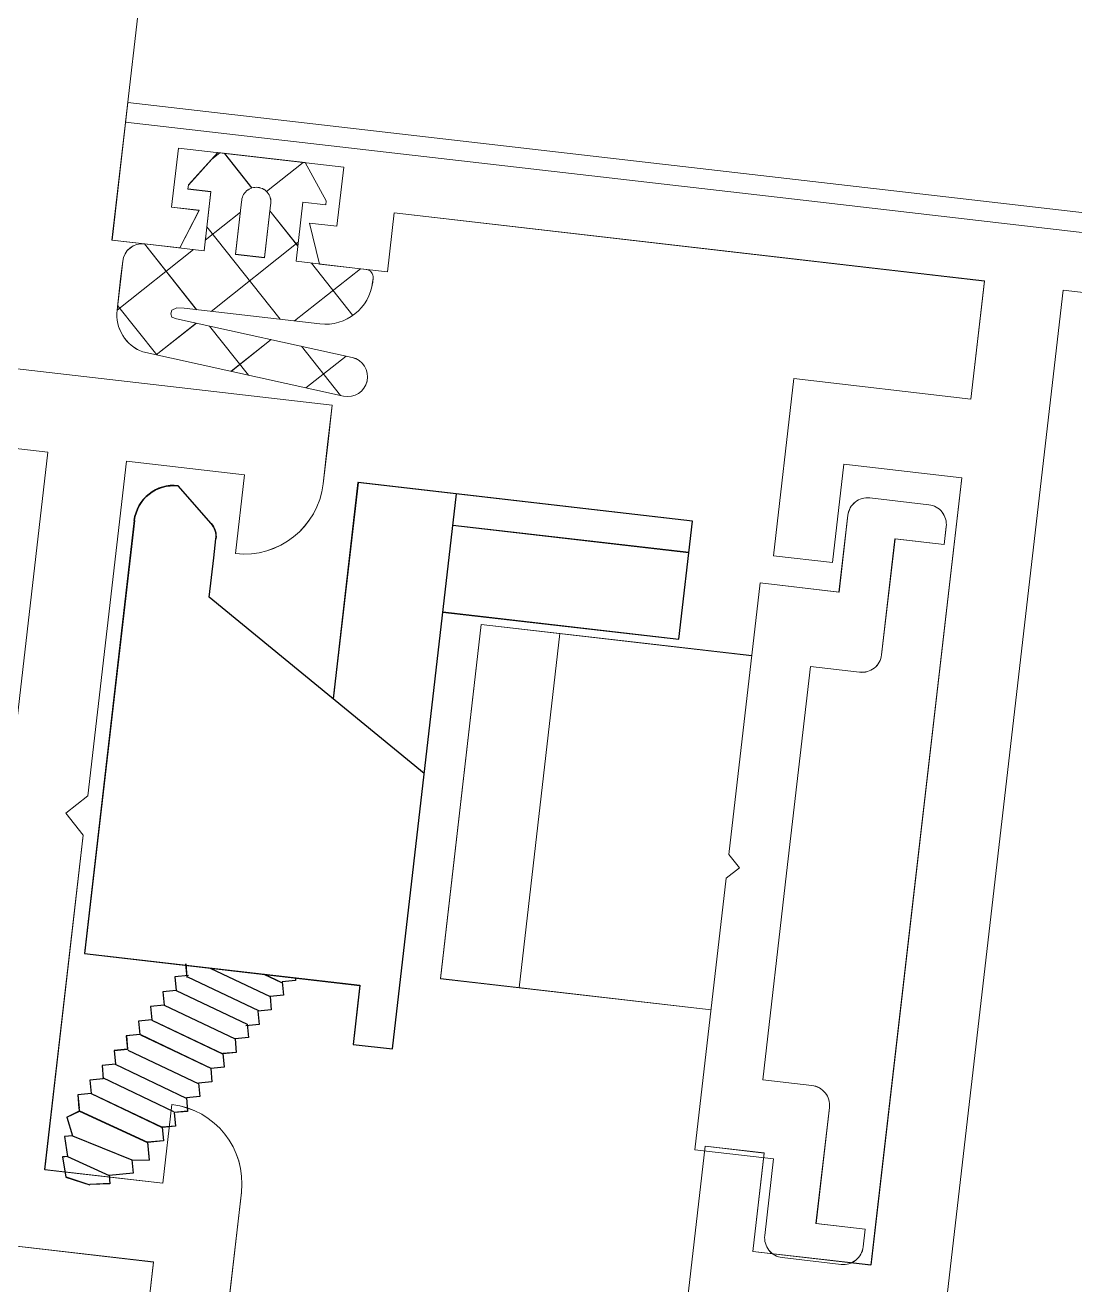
# Model space of a CAD drawing. Header units: millimetres. Extents: x 26282 to 30760, y 1404 to 4574.
# Drawn here: x 29504.59 to 29507.24, y 3475.766 to 3478.946 of the extents above; entities that cross this region are included whole.
import ezdxf

# ---------------------------------------------------------------- set-up
doc = ezdxf.new("R2010")
doc.units = ezdxf.units.MM
doc.header["$LTSCALE"] = 0.25
doc.layers.add('AB-DUV', color=4, linetype='Continuous', lineweight=50)
doc.layers.add('DOĞRAMA', color=30, linetype='Continuous', lineweight=20)
doc.layers.add('aksesuar_k', color=7, linetype='Continuous')

# ---------------------------------------------------------------- blocks, each defined once
blk = doc.blocks.new('CHD60E27', base_point=(-138.6, 7.85))
at = {"color": 1, "linetype": 'Continuous'}
blk.add_line((-78.6, 29.85), (-80.6, 29.85), dxfattribs=at)
at = {"color": 40, "linetype": 'Continuous'}
blk.add_lwpolyline([(-78.6, 56.35), (-78.6, 29.85), (-79.6, 29.85), (-80.6, 29.85, -0.414213), (-82.599999, 31.85), (-80.6, 31.85), (-80.6, 34.85), (-89.1, 34.85), (-89.6, 35.35), (-90.1, 34.85), (-98.6, 34.85), (-98.6, 31.85), (-96.6, 31.85, -0.414213), (-98.599999, 29.85), (-105.740408, 29.85, -0.356298), (-107.699999, 31.450001), (-105.7, 31.45), (-105.7, 34.85)], format="xyb", dxfattribs=at)
blk.add_lwpolyline([(-80.6, 43.1), (-80.6, 49.35), (-99.6, 49.35, -0.414213), (-100.6, 50.35), (-100.6, 54.35), (-103.7, 54.35), (-103.7, 50.35, -0.414213), (-104.699999, 49.350001), (-113.2, 49.35), (-113.2, 36.85), (-104.7, 36.85, -0.414213), (-103.699999, 35.850001), (-103.7, 31.85), (-100.6, 31.85), (-100.6, 35.85, -0.414213), (-99.6, 36.85), (-80.6, 36.85), (-80.6, 43.1)], format="xyb", close=True, dxfattribs=at)
blk = doc.blocks.new('CHD60E28', base_point=(0, -82.8))
at = {"color": 40, "linetype": 'Continuous'}
blk.add_lwpolyline([(67, -55.55084), (67, -82.8), (63.5, -82.8), (63.5, -81.073884), (64.5, -80.7), (64.5, -81.4), (66, -81.4), (66, -77.2), (64.5, -77.2), (64.5, -77.9), (63.5, -77.526115), (63.5, -75.8), (65, -75.8), (65, -60.8), (62, -60.8), (62, -65.3), (57.5, -65.3), (57.5, -63.8), (60, -63.8), (60, -60.8), (40, -60.8), (40, -63.8), (42.5, -63.8), (42.5, -65.3), (31.308076, -65.3)], dxfattribs=at)
blk.add_lwpolyline([(65, -43.55084), (65, -28.301681, 0.414213), (62, -25.301681), (60, -25.30168), (60, -29), (25.4, -29), (25.4, -58.8), (29.864701, -58.8), (32.462777, -63.3), (38, -63.3), (38, -58.8), (65, -58.8), (65, -43.55084)], format="xyb", close=True, dxfattribs=at)
blk = doc.blocks.new('CHD40D06', base_point=(-3.244644, -4.348007))
at = {"color": 1, "linetype": 'Continuous'}
for p, q in [((-1.5, 0.137274), (0, 1.637274)), ((-3.233957, 1.502004), (-2.114244, 0.38229)), ((-3.143286, 0.615308), (-2.231326, 1.527269)), ((-1.19341, 1.582777), (0, 0.389367)), ((-1.5, -1.984046), (0.484046, 0)), ((0.389367, 0), (1.189367, -0.8)), ((-1.5, -0.231953), (0.605442, -2.337395)), ((1.664749, -0.940617), (2.5, -0.105366)), ((-2.94649, -1.309216), (-2.03453, -0.397255)), ((-2.992329, -0.860945), (-1.872616, -1.980658)), ((0.267971, -2.337395), (1.067971, -1.537395)), ((1.710462, -1.321095), (2.5, -2.110633)), ((-2.749694, -3.23374), (-1.837734, -2.32178)), ((-1.5, -2.353274), (-0.000027, -3.853246)), ((2.317869, -2.408817), (2.5, -2.226687)), ((-1.74264, -4.348007), (0, -2.605366)), ((-2.750701, -3.223894), (-1.626587, -4.348007))]:
    blk.add_line(p, q, dxfattribs=at)
for points in [[(2.5, -0.0586), (2.5, -1.168698), (2.5, -2.278795), (1.60183, -2.919995), (1.5, -2.919995), (1.5, -2.337395), (0, -2.337395), (0, -3.848007, -0.414213), (-0.499999, -4.348007), (-0.943759, -4.348007), (-1.741907, -4.348007, -0.346314), (-2.714035, -3.582455), (-3.24205, 1.581145, -0.414213), (-2.795506, 2.129414, -0.414213), (-2.247237, 1.68287), (-1.7854, -2.833564), (-1.760746, -2.951964), (-1.679623, -2.98778), (-1.584181, -2.97584), (-1.510215, -2.854067), (-1.5, -2.668709), (-1.5, 0.781642, -0.414213), (-0.3, 1.981642), (-0.2, 1.981642, -0.414209), (0, 1.781645), (0, 0), (1.5, 0), (1.5, 0.5826), (1.60183, 0.5826), (2.5, -0.0586)], [(1.743245, -1.168703, 0.444305), (1.335038, -0.8), (0, -0.8), (0, -1.537395), (1.335028, -1.537395, 0.444305), (1.743245, -1.168703)]]:
    blk.add_lwpolyline(points, format="xyb", close=True, dxfattribs=at)
blk = doc.blocks.new('ISP-ROTO')
for p, q in [((17, 16), (17, 0)), ((-17, 0), (0, 0)), ((17, 0), (0, 0))]:
    blk.add_line(p, q)
blk = doc.blocks.new('karş')
at = {"layer": 'aksesuar_k'}
for p, q in [((-11.742, 16.152), (-3.242, 16.152)), ((-11.742, 13.152), (-11.742, 16.152)), ((-5.742, 2.052), (-5.742, 16.152)), ((-3.242, 16.152), (-3.242, 10.662)), ((-11.742, 15.352), (-5.742, 15.352)), ((0.322, 14.701), (1.258, 15.552)), ((0.158, 13.852), (0.158, 14.331)), ((2.258, 14.552), (2.258, 3.552)), ((0.158, 12.852), (0.158, 13.852)), ((-5.742, 13.152), (-11.742, 13.152)), ((-5.742, 9.052), (0.158, 12.852)), ((-4.742, 3.552), (-4.742, 2.052)), ((2.258, 3.552), (-4.742, 3.552)), ((-3.104, 3.552), (-3.117, 3.489)), ((-3.104, 3.552), (-3.117, 3.489)), ((-2.32, 3.552), (-2.772, 3.398)), ((-0.939, 3.552), (-2.522, 3.012)), ((-0.312, 3.584), (-0.383, 3.252)), ((-0.319, 3.552), (-0.383, 3.252)), ((-3.117, 3.489), (-2.785, 3.418)), ((-3.117, 3.489), (-2.785, 3.418)), ((-2.785, 3.418), (-2.856, 3.085)), ((-2.785, 3.418), (-2.856, 3.085)), ((-0.393, 3.267), (-2.271, 2.626)), ((-0.414, 3.299), (-0.081, 3.227)), ((-0.414, 3.299), (-0.081, 3.227)), ((-0.081, 3.227), (-0.152, 2.895)), ((-0.081, 3.227), (-0.152, 2.895)), ((-2.856, 3.085), (-2.523, 3.014)), ((-2.856, 3.085), (-2.523, 3.014)), ((-2.523, 3.014), (-2.593, 2.68)), ((-2.523, 3.014), (-2.593, 2.68)), ((-0.151, 2.893), (-2.029, 2.251)), ((-0.152, 2.895), (0.182, 2.822)), ((-0.152, 2.895), (0.182, 2.822)), ((-2.593, 2.68), (-2.26, 2.609)), ((-2.593, 2.68), (-2.26, 2.609)), ((-2.26, 2.609), (-2.331, 2.276)), ((-2.26, 2.609), (-2.331, 2.276)), ((0.182, 2.822), (0.111, 2.489)), ((0.182, 2.822), (0.111, 2.489)), ((-2.331, 2.276), (-1.999, 2.205)), ((-2.331, 2.276), (-1.999, 2.205)), ((-2.029, 2.252), (-2.1, 1.919)), ((-2.029, 2.252), (-2.1, 1.919)), ((0.11, 2.491), (-1.768, 1.85)), ((0.111, 2.489), (0.443, 2.418)), ((0.111, 2.489), (0.443, 2.418)), ((0.443, 2.418), (0.372, 2.085)), ((0.443, 2.418), (0.372, 2.085)), ((-4.742, 2.052), (-5.742, 2.052)), ((-2.1, 1.919), (-1.767, 1.848)), ((-2.1, 1.919), (-1.767, 1.848)), ((0.377, 2.078), (-1.5, 1.436)), ((0.372, 2.085), (0.706, 2.013)), ((0.372, 2.085), (0.706, 2.013)), ((0.706, 2.013), (0.635, 1.68)), ((0.706, 2.013), (0.635, 1.68)), ((-1.767, 1.848), (-1.837, 1.514)), ((-1.767, 1.848), (-1.837, 1.514)), ((0.614, 1.681), (-1.264, 1.04)), ((0.635, 1.68), (0.968, 1.609)), ((0.635, 1.68), (0.968, 1.609)), ((0.968, 1.609), (0.897, 1.276)), ((0.968, 1.609), (0.897, 1.276)), ((-1.837, 1.514), (-1.505, 1.442)), ((-1.837, 1.514), (-1.505, 1.442)), ((-1.505, 1.442), (-1.576, 1.11)), ((-1.505, 1.442), (-1.576, 1.11)), ((0.897, 1.276), (1.231, 1.203)), ((0.897, 1.276), (1.231, 1.203)), ((-1.576, 1.11), (-1.243, 1.039)), ((-1.576, 1.11), (-1.243, 1.039)), ((-1.243, 1.039), (-1.313, 0.704)), ((-1.243, 1.039), (-1.313, 0.704)), ((0.891, 1.255), (-0.987, 0.613)), ((1.231, 1.203), (1.16, 0.871)), ((1.231, 1.203), (1.16, 0.871)), ((-1.313, 0.704), (-0.98, 0.633)), ((-1.313, 0.704), (-0.98, 0.633)), ((1.164, 0.865), (-0.714, 0.223)), ((1.16, 0.871), (1.492, 0.8)), ((1.16, 0.871), (1.492, 0.8)), ((1.492, 0.8), (1.421, 0.467)), ((1.492, 0.8), (1.421, 0.467)), ((-0.98, 0.633), (-1.051, 0.3)), ((-0.98, 0.633), (-1.051, 0.3)), ((1.445, 0.494), (-0.433, -0.148)), ((1.421, 0.467), (1.755, 0.394)), ((1.421, 0.467), (1.755, 0.394)), ((1.755, 0.394), (1.684, 0.061)), ((1.755, 0.394), (1.684, 0.061)), ((-1.051, 0.3), (-0.718, 0.229)), ((-1.051, 0.3), (-0.718, 0.229)), ((-0.718, 0.229), (-0.788, -0.105)), ((-0.718, 0.229), (-0.788, -0.105)), ((1.684, 0.061), (-0.194, -0.58)), ((1.684, 0.061), (2.017, -0.01)), ((1.684, 0.061), (2.017, -0.01)), ((-0.788, -0.105), (-0.456, -0.176)), ((-0.788, -0.105), (-0.456, -0.176)), ((-0.456, -0.176), (-0.527, -0.509)), ((2.017, -0.01), (1.931, -0.412)), ((2.017, -0.01), (1.946, -0.342)), ((-0.527, -0.509), (-0.194, -0.58)), ((-0.527, -0.509), (-0.194, -0.58)), ((-0.194, -0.58), (-0.264, -0.914)), ((-0.194, -0.58), (-0.264, -0.914)), ((1.928, -0.41), (0.133, -0.999)), ((2.228, -0.601), (1.928, -0.41)), ((2.228, -0.601), (2.026, -1.049)), ((-0.264, -0.914), (0.133, -0.999)), ((0.133, -0.999), (0.039, -1.439)), ((2.026, -1.049), (0.47, -1.483)), ((2.026, -1.049), (2.226, -1.092)), ((2.226, -1.092), (2.097, -1.582)), ((0.47, -1.483), (0.039, -1.439)), ((0.47, -1.483), (0.398, -1.816)), ((2.097, -1.582), (0.997, -1.944)), ((2.097, -1.582), (2.219, -1.612)), ((0.398, -1.816), (0.997, -1.944)), ((2.219, -1.612), (2.079, -2.104)), ((0.997, -1.944), (0.955, -2.144)), ((0.955, -2.144), (1.455, -2.226)), ((2.079, -2.104), (1.453, -2.234))]:
    blk.add_line(p, q, dxfattribs=at)
for centre, radius, start, end in [((1.258, 14.552), 1, 0, 90), ((0.658, 14.331), 0.5, 132.2737, 180)]:
    blk.add_arc(centre, radius, start, end, dxfattribs=at)
blk = doc.blocks.new('A$C3DEF5641')
at = {"layer": 'DOĞRAMA', "color": 163}
for p, q in [((440.712, 106.857), (433.832, 106.857)), ((438.712, 106.857), (438.712, 97.857)), ((440.712, 97.857), (440.712, 106.857)), ((433.832, 97.857), (440.712, 97.857))]:
    blk.add_line(p, q, dxfattribs=at)
at = {"layer": 'DOĞRAMA', "color": 163, "lineweight": 0}
blk.add_lwpolyline([(431.082, 106.754), (432.332, 106.754), (432.332, 101.504), (432.332, 96.254), (431.082, 96.254, 0.414214), (430.582, 95.754), (430.582, 92.804), (429.332, 92.804), (429.332, 92.354, 0.414214), (429.832, 91.854), (431.332, 91.854, 0.414214), (431.832, 92.354), (431.832, 94.304), (433.832, 94.304), (433.832, 101.204), (433.532, 101.504), (433.832, 101.804), (433.832, 108.704), (431.832, 108.704), (431.832, 110.654, 0.414214), (431.332, 111.154), (429.832, 111.154, 0.414214), (429.332, 110.654), (429.332, 110.204), (430.582, 110.204), (430.582, 107.254, 0.414214)], format="xyb", close=True, dxfattribs=at)
at = {"layer": 'DOĞRAMA', "color": 163}
for name, p in [('ISP-ROTO', (434.083, 118.424)), ('karş', (447.454, 93.905))]:
    blk.add_blockref(name, p, dxfattribs=at)
at = {"layer": 'DOĞRAMA', "color": 163, "rotation": 90}
for name, p in [('CHD60E28', (451.083, 51.924)), ('CHD40D06', (450.754, 112.181))]:
    blk.add_blockref(name, p, dxfattribs=at)
at = {"layer": 'DOĞRAMA', "color": 163, "xscale": -1, "rotation": 270}
blk.add_blockref('CHD60E27', (423.083, 51.924), dxfattribs=at)
blk = doc.blocks.new('A$C187D15ED')
at = {"layer": 'DOĞRAMA', "color": 163, "xscale": -0.1, "yscale": 0.1, "zscale": 0.1, "rotation": 353.4193271623163}
blk.add_blockref('A$C3DEF5641', (9977.8733, 3256.7396, -134.2241), dxfattribs=at)
blk.add_blockref('A$C3DEF5641', (9977.8733, 3256.7396, -134.2241), dxfattribs=at)

msp = doc.modelspace()

# ---------------------------------------------------------------- block references
at = {"layer": 'AB-DUV', "ltscale": 100}
msp.add_blockref('A$C187D15ED', (19570.4239, 205.0275, 5.1264), dxfattribs=at)

# ---------------------------------------------------------------- next in the draw order: linework, layer by layer
at = {"layer": 'aksesuar_k'}
for p, q in [((29505.0594, 3477.6878, -129.0977), (29504.9761, 3477.7831, -129.0977)), ((29505.0594, 3477.6878, -129.0977), (29504.9761, 3477.7831, -129.0977)), ((29505.43, 3477.7912, -129.0977), (29505.3671, 3477.2458, -129.0977)), ((29505.43, 3477.7912, -129.0977), (29505.3671, 3477.2458, -129.0977)), ((29506.2744, 3477.6937, -129.0977), (29505.43, 3477.7912, -129.0977)), ((29506.2744, 3477.6937, -129.0977), (29505.43, 3477.7912, -129.0977)), ((29505.5168, 3476.3618, -129.0977), (29505.6784, 3477.7625, -129.0977)), ((29505.5168, 3476.3618, -129.0977), (29505.6784, 3477.7625, -129.0977)), ((29504.8653, 3477.6952, -129.0977), (29504.7392, 3476.6025, -129.0977)), ((29504.8653, 3477.6952, -129.0977), (29504.7392, 3476.6025, -129.0977)), ((29506.2653, 3477.6143, -129.0977), (29505.6692, 3477.683, -129.0977)), ((29506.2653, 3477.6143, -129.0977), (29505.6692, 3477.683, -129.0977)), ((29506.24, 3477.3957, -129.0977), (29506.2744, 3477.6937, -129.0977)), ((29506.24, 3477.3957, -129.0977), (29506.2744, 3477.6937, -129.0977)), ((29505.0659, 3477.6016, -129.0977), (29505.0714, 3477.6492, -129.0977)), ((29505.0659, 3477.6016, -129.0977), (29505.0714, 3477.6492, -129.0977)), ((29505.0544, 3477.5023, -129.0977), (29505.0659, 3477.6016, -129.0977)), ((29505.0544, 3477.5023, -129.0977), (29505.0659, 3477.6016, -129.0977)), ((29505.597, 3477.0572, -129.0977), (29505.0544, 3477.5023, -129.0977)), ((29505.597, 3477.0572, -129.0977), (29505.0544, 3477.5023, -129.0977)), ((29505.644, 3477.4645, -129.0977), (29506.24, 3477.3957, -129.0977)), ((29505.644, 3477.4645, -129.0977), (29506.24, 3477.3957, -129.0977)), ((29504.7392, 3476.6025, -129.0977), (29505.4346, 3476.5223, -129.0977)), ((29504.7392, 3476.6025, -129.0977), (29505.4346, 3476.5223, -129.0977)), ((29504.9949, 3476.5762, -129.0977), (29504.9982, 3476.5424, -129.0977)), ((29504.9949, 3476.5762, -129.0977), (29504.9982, 3476.5424, -129.0977)), ((29504.9952, 3476.573, -129.0977), (29504.9982, 3476.5424, -129.0977)), ((29504.9952, 3476.573, -129.0977), (29504.9982, 3476.5424, -129.0977)), ((29505.0569, 3476.5658, -129.0977), (29505.2079, 3476.494, -129.0977)), ((29505.0569, 3476.5658, -129.0977), (29505.2079, 3476.494, -129.0977)), ((29505.0017, 3476.5467, -129.0977), (29504.9679, 3476.5434, -129.0977)), ((29505.0017, 3476.5467, -129.0977), (29504.9679, 3476.5434, -129.0977)), ((29505.0017, 3476.5467, -129.0977), (29504.9679, 3476.5434, -129.0977)), ((29505.0017, 3476.5467, -129.0977), (29504.9679, 3476.5434, -129.0977)), ((29504.9679, 3476.5434, -129.0977), (29504.9711, 3476.5096, -129.0977)), ((29504.9679, 3476.5434, -129.0977), (29504.9711, 3476.5096, -129.0977)), ((29504.9679, 3476.5434, -129.0977), (29504.9711, 3476.5096, -129.0977)), ((29504.9679, 3476.5434, -129.0977), (29504.9711, 3476.5096, -129.0977)), ((29504.9994, 3476.5438, -129.0977), (29505.1786, 3476.4586, -129.0977)), ((29504.9994, 3476.5438, -129.0977), (29505.1786, 3476.4586, -129.0977)), ((29505.1941, 3476.55, -129.0977), (29505.2371, 3476.5295, -129.0977)), ((29505.1941, 3476.55, -129.0977), (29505.2371, 3476.5295, -129.0977)), ((29505.2725, 3476.5346, -129.0977), (29505.2386, 3476.5314, -129.0977)), ((29505.2725, 3476.5346, -129.0977), (29505.2386, 3476.5314, -129.0977)), ((29505.2725, 3476.5346, -129.0977), (29505.2386, 3476.5314, -129.0977)), ((29505.2725, 3476.5346, -129.0977), (29505.2386, 3476.5314, -129.0977)), ((29505.2386, 3476.5314, -129.0977), (29505.2419, 3476.4975, -129.0977)), ((29505.2386, 3476.5314, -129.0977), (29505.2419, 3476.4975, -129.0977)), ((29505.2386, 3476.5314, -129.0977), (29505.2419, 3476.4975, -129.0977)), ((29505.2386, 3476.5314, -129.0977), (29505.2419, 3476.4975, -129.0977)), ((29505.2719, 3476.541, -129.0977), (29505.2725, 3476.5346, -129.0977)), ((29505.2719, 3476.541, -129.0977), (29505.2725, 3476.5346, -129.0977)), ((29505.2719, 3476.541, -129.0977), (29505.2725, 3476.5346, -129.0977)), ((29505.2719, 3476.541, -129.0977), (29505.2725, 3476.5346, -129.0977)), ((29504.9711, 3476.5096, -129.0977), (29504.9371, 3476.5062, -129.0977)), ((29504.9711, 3476.5096, -129.0977), (29504.9371, 3476.5062, -129.0977)), ((29504.9711, 3476.5096, -129.0977), (29504.9371, 3476.5062, -129.0977)), ((29504.9711, 3476.5096, -129.0977), (29504.9371, 3476.5062, -129.0977)), ((29504.9371, 3476.5062, -129.0977), (29504.9404, 3476.4723, -129.0977)), ((29504.9371, 3476.5062, -129.0977), (29504.9404, 3476.4723, -129.0977)), ((29504.9371, 3476.5062, -129.0977), (29504.9404, 3476.4723, -129.0977)), ((29504.9371, 3476.5062, -129.0977), (29504.9404, 3476.4723, -129.0977)), ((29504.971, 3476.5094, -129.0977), (29505.1502, 3476.4241, -129.0977)), ((29504.971, 3476.5094, -129.0977), (29505.1502, 3476.4241, -129.0977)), ((29505.2419, 3476.4975, -129.0977), (29505.208, 3476.4942, -129.0977)), ((29505.2419, 3476.4975, -129.0977), (29505.208, 3476.4942, -129.0977)), ((29505.2419, 3476.4975, -129.0977), (29505.208, 3476.4942, -129.0977)), ((29505.2419, 3476.4975, -129.0977), (29505.208, 3476.4942, -129.0977)), ((29505.4346, 3476.5223, -129.0977), (29505.4174, 3476.3733, -129.0977)), ((29505.4346, 3476.5223, -129.0977), (29505.4174, 3476.3733, -129.0977)), ((29504.9404, 3476.4723, -129.0977), (29504.9065, 3476.469, -129.0977)), ((29504.9404, 3476.4723, -129.0977), (29504.9065, 3476.469, -129.0977)), ((29504.9404, 3476.4723, -129.0977), (29504.9065, 3476.469, -129.0977)), ((29504.9404, 3476.4723, -129.0977), (29504.9065, 3476.469, -129.0977)), ((29504.9065, 3476.469, -129.0977), (29504.9097, 3476.4352, -129.0977)), ((29504.9065, 3476.469, -129.0977), (29504.9097, 3476.4352, -129.0977)), ((29504.9065, 3476.469, -129.0977), (29504.9097, 3476.4352, -129.0977)), ((29504.9065, 3476.469, -129.0977), (29504.9097, 3476.4352, -129.0977)), ((29504.9405, 3476.4725, -129.0977), (29505.1197, 3476.3872, -129.0977)), ((29504.9405, 3476.4725, -129.0977), (29505.1197, 3476.3872, -129.0977)), ((29505.208, 3476.4942, -129.0977), (29505.2111, 3476.4602, -129.0977)), ((29505.208, 3476.4942, -129.0977), (29505.2111, 3476.4602, -129.0977)), ((29505.208, 3476.4942, -129.0977), (29505.2111, 3476.4602, -129.0977)), ((29505.208, 3476.4942, -129.0977), (29505.2111, 3476.4602, -129.0977)), ((29504.9097, 3476.4352, -129.0977), (29504.8757, 3476.4318, -129.0977)), ((29504.9097, 3476.4352, -129.0977), (29504.8757, 3476.4318, -129.0977)), ((29504.9097, 3476.4352, -129.0977), (29504.8757, 3476.4318, -129.0977)), ((29504.9097, 3476.4352, -129.0977), (29504.8757, 3476.4318, -129.0977)), ((29504.9091, 3476.4345, -129.0977), (29505.0884, 3476.3492, -129.0977)), ((29504.9091, 3476.4345, -129.0977), (29505.0884, 3476.3492, -129.0977)), ((29505.2111, 3476.4602, -129.0977), (29505.1773, 3476.457, -129.0977)), ((29505.2111, 3476.4602, -129.0977), (29505.1773, 3476.457, -129.0977)), ((29505.2111, 3476.4602, -129.0977), (29505.1773, 3476.457, -129.0977)), ((29505.2111, 3476.4602, -129.0977), (29505.1773, 3476.457, -129.0977)), ((29505.1773, 3476.457, -129.0977), (29505.1805, 3476.4231, -129.0977)), ((29505.1773, 3476.457, -129.0977), (29505.1805, 3476.4231, -129.0977)), ((29505.1773, 3476.457, -129.0977), (29505.1805, 3476.4231, -129.0977)), ((29505.1773, 3476.457, -129.0977), (29505.1805, 3476.4231, -129.0977)), ((29504.8757, 3476.4318, -129.0977), (29504.879, 3476.3979, -129.0977)), ((29504.8757, 3476.4318, -129.0977), (29504.879, 3476.3979, -129.0977)), ((29504.8757, 3476.4318, -129.0977), (29504.879, 3476.3979, -129.0977)), ((29504.8757, 3476.4318, -129.0977), (29504.879, 3476.3979, -129.0977)), ((29505.1805, 3476.4231, -129.0977), (29505.1466, 3476.4199, -129.0977)), ((29505.1805, 3476.4231, -129.0977), (29505.1466, 3476.4199, -129.0977)), ((29505.1805, 3476.4231, -129.0977), (29505.1466, 3476.4199, -129.0977)), ((29505.1805, 3476.4231, -129.0977), (29505.1466, 3476.4199, -129.0977)), ((29505.1502, 3476.4242, -129.0977), (29505.1534, 3476.3903, -129.0977)), ((29505.1502, 3476.4242, -129.0977), (29505.1534, 3476.3903, -129.0977)), ((29505.1502, 3476.4242, -129.0977), (29505.1534, 3476.3903, -129.0977)), ((29505.1502, 3476.4242, -129.0977), (29505.1534, 3476.3903, -129.0977)), ((29504.879, 3476.3979, -129.0977), (29504.8451, 3476.3947, -129.0977)), ((29504.879, 3476.3979, -129.0977), (29504.8451, 3476.3947, -129.0977)), ((29504.879, 3476.3979, -129.0977), (29504.8451, 3476.3947, -129.0977)), ((29504.879, 3476.3979, -129.0977), (29504.8451, 3476.3947, -129.0977)), ((29504.8451, 3476.3947, -129.0977), (29504.8484, 3476.3608, -129.0977)), ((29504.8451, 3476.3947, -129.0977), (29504.8484, 3476.3608, -129.0977)), ((29504.8451, 3476.3947, -129.0977), (29504.8484, 3476.3608, -129.0977)), ((29504.8451, 3476.3947, -129.0977), (29504.8484, 3476.3608, -129.0977)), ((29504.8811, 3476.3978, -129.0977), (29505.0603, 3476.3126, -129.0977)), ((29504.8811, 3476.3978, -129.0977), (29505.0603, 3476.3126, -129.0977)), ((29505.1534, 3476.3903, -129.0977), (29505.1196, 3476.3871, -129.0977)), ((29505.1534, 3476.3903, -129.0977), (29505.1196, 3476.3871, -129.0977)), ((29505.1534, 3476.3903, -129.0977), (29505.1196, 3476.3871, -129.0977)), ((29505.1534, 3476.3903, -129.0977), (29505.1196, 3476.3871, -129.0977)), ((29505.1196, 3476.3871, -129.0977), (29505.1227, 3476.353, -129.0977)), ((29505.1196, 3476.3871, -129.0977), (29505.1227, 3476.353, -129.0977)), ((29505.1196, 3476.3871, -129.0977), (29505.1227, 3476.353, -129.0977)), ((29505.1196, 3476.3871, -129.0977), (29505.1227, 3476.353, -129.0977)), ((29505.4174, 3476.3733, -129.0977), (29505.5168, 3476.3618, -129.0977)), ((29505.4174, 3476.3733, -129.0977), (29505.5168, 3476.3618, -129.0977)), ((29504.8484, 3476.3608, -129.0977), (29504.8144, 3476.3574, -129.0977)), ((29504.8484, 3476.3608, -129.0977), (29504.8144, 3476.3574, -129.0977)), ((29504.8484, 3476.3608, -129.0977), (29504.8144, 3476.3574, -129.0977)), ((29504.8484, 3476.3608, -129.0977), (29504.8144, 3476.3574, -129.0977)), ((29504.8144, 3476.3574, -129.0977), (29504.8176, 3476.3235, -129.0977)), ((29504.8144, 3476.3574, -129.0977), (29504.8176, 3476.3235, -129.0977)), ((29504.8144, 3476.3574, -129.0977), (29504.8176, 3476.3235, -129.0977)), ((29504.8144, 3476.3574, -129.0977), (29504.8176, 3476.3235, -129.0977)), ((29504.8487, 3476.3586, -129.0977), (29505.0279, 3476.2734, -129.0977)), ((29504.8487, 3476.3586, -129.0977), (29505.0279, 3476.2734, -129.0977)), ((29505.1227, 3476.353, -129.0977), (29505.0888, 3476.3498, -129.0977)), ((29505.1227, 3476.353, -129.0977), (29505.0888, 3476.3498, -129.0977)), ((29505.1227, 3476.353, -129.0977), (29505.0888, 3476.3498, -129.0977)), ((29505.1227, 3476.353, -129.0977), (29505.0888, 3476.3498, -129.0977)), ((29505.0888, 3476.3498, -129.0977), (29505.0921, 3476.3159, -129.0977)), ((29505.0888, 3476.3498, -129.0977), (29505.0921, 3476.3159, -129.0977)), ((29505.0888, 3476.3498, -129.0977), (29505.0921, 3476.3159, -129.0977)), ((29505.0888, 3476.3498, -129.0977), (29505.0921, 3476.3159, -129.0977)), ((29504.8176, 3476.3235, -129.0977), (29504.7837, 3476.3203, -129.0977)), ((29504.8176, 3476.3235, -129.0977), (29504.7837, 3476.3203, -129.0977)), ((29504.8176, 3476.3235, -129.0977), (29504.7837, 3476.3203, -129.0977)), ((29504.8176, 3476.3235, -129.0977), (29504.7837, 3476.3203, -129.0977)), ((29504.7837, 3476.3203, -129.0977), (29504.787, 3476.2864, -129.0977)), ((29504.7837, 3476.3203, -129.0977), (29504.787, 3476.2864, -129.0977)), ((29504.7837, 3476.3203, -129.0977), (29504.787, 3476.2864, -129.0977)), ((29504.7837, 3476.3203, -129.0977), (29504.787, 3476.2864, -129.0977)), ((29504.8172, 3476.323, -129.0977), (29504.9964, 3476.2377, -129.0977)), ((29504.8172, 3476.323, -129.0977), (29504.9964, 3476.2377, -129.0977)), ((29505.0921, 3476.3159, -129.0977), (29505.0582, 3476.3127, -129.0977)), ((29505.0921, 3476.3159, -129.0977), (29505.0582, 3476.3127, -129.0977)), ((29505.0921, 3476.3159, -129.0977), (29505.0582, 3476.3127, -129.0977)), ((29505.0921, 3476.3159, -129.0977), (29505.0582, 3476.3127, -129.0977)), ((29505.0582, 3476.3127, -129.0977), (29505.0613, 3476.2787, -129.0977)), ((29505.0582, 3476.3127, -129.0977), (29505.0613, 3476.2787, -129.0977)), ((29505.0582, 3476.3127, -129.0977), (29505.0613, 3476.2787, -129.0977)), ((29505.0582, 3476.3127, -129.0977), (29505.0613, 3476.2787, -129.0977)), ((29504.787, 3476.2864, -129.0977), (29504.753, 3476.283, -129.0977)), ((29504.787, 3476.2864, -129.0977), (29504.753, 3476.283, -129.0977)), ((29504.787, 3476.2864, -129.0977), (29504.753, 3476.283, -129.0977)), ((29504.787, 3476.2864, -129.0977), (29504.753, 3476.283, -129.0977)), ((29504.753, 3476.283, -129.0977), (29504.7562, 3476.2491, -129.0977)), ((29504.753, 3476.283, -129.0977), (29504.7562, 3476.2491, -129.0977)), ((29504.753, 3476.283, -129.0977), (29504.7562, 3476.2491, -129.0977)), ((29504.753, 3476.283, -129.0977), (29504.7562, 3476.2491, -129.0977)), ((29504.7849, 3476.2893, -129.0977), (29504.9641, 3476.2041, -129.0977)), ((29504.7849, 3476.2893, -129.0977), (29504.9641, 3476.2041, -129.0977)), ((29505.0613, 3476.2787, -129.0977), (29505.0275, 3476.2754, -129.0977)), ((29505.0613, 3476.2787, -129.0977), (29505.0275, 3476.2754, -129.0977)), ((29505.0613, 3476.2787, -129.0977), (29505.0275, 3476.2754, -129.0977)), ((29505.0613, 3476.2787, -129.0977), (29505.0275, 3476.2754, -129.0977)), ((29505.0275, 3476.2754, -129.0977), (29505.0307, 3476.2415, -129.0977)), ((29505.0275, 3476.2754, -129.0977), (29505.0307, 3476.2415, -129.0977)), ((29505.0275, 3476.2754, -129.0977), (29505.0307, 3476.2415, -129.0977)), ((29505.0275, 3476.2754, -129.0977), (29505.0307, 3476.2415, -129.0977)), ((29504.7562, 3476.2491, -129.0977), (29504.7224, 3476.2459, -129.0977)), ((29504.7562, 3476.2491, -129.0977), (29504.7224, 3476.2459, -129.0977)), ((29504.7562, 3476.2491, -129.0977), (29504.7224, 3476.2459, -129.0977)), ((29504.7562, 3476.2491, -129.0977), (29504.7224, 3476.2459, -129.0977)), ((29504.7224, 3476.2459, -129.0977), (29504.7256, 3476.212, -129.0977)), ((29504.7224, 3476.2459, -129.0977), (29504.7263, 3476.2049, -129.0977)), ((29504.7224, 3476.2459, -129.0977), (29504.7256, 3476.212, -129.0977)), ((29504.7224, 3476.2459, -129.0977), (29504.7263, 3476.2049, -129.0977)), ((29504.7562, 3476.2491, -129.0977), (29504.9355, 3476.1639, -129.0977)), ((29504.7562, 3476.2491, -129.0977), (29504.9355, 3476.1639, -129.0977)), ((29505.0307, 3476.2415, -129.0977), (29504.9968, 3476.2383, -129.0977)), ((29505.0307, 3476.2415, -129.0977), (29504.9968, 3476.2383, -129.0977)), ((29505.0307, 3476.2415, -129.0977), (29504.9968, 3476.2383, -129.0977)), ((29505.0307, 3476.2415, -129.0977), (29504.9968, 3476.2383, -129.0977)), ((29504.9968, 3476.2383, -129.0977), (29504.9999, 3476.2043, -129.0977)), ((29504.9968, 3476.2383, -129.0977), (29504.9999, 3476.2043, -129.0977)), ((29504.9968, 3476.2383, -129.0977), (29504.9999, 3476.2043, -129.0977)), ((29504.9968, 3476.2383, -129.0977), (29504.9999, 3476.2043, -129.0977)), ((29504.6946, 3476.1895, -129.0977), (29504.7266, 3476.2051, -129.0977)), ((29504.6946, 3476.1895, -129.0977), (29504.7266, 3476.2051, -129.0977)), ((29504.6946, 3476.1895, -129.0977), (29504.7095, 3476.1427, -129.0977)), ((29504.6946, 3476.1895, -129.0977), (29504.7095, 3476.1427, -129.0977)), ((29504.7266, 3476.2051, -129.0977), (29504.8982, 3476.126, -129.0977)), ((29504.7266, 3476.2051, -129.0977), (29504.8982, 3476.126, -129.0977)), ((29504.9999, 3476.2043, -129.0977), (29504.9661, 3476.201, -129.0977)), ((29504.9999, 3476.2043, -129.0977), (29504.9661, 3476.201, -129.0977)), ((29504.9999, 3476.2043, -129.0977), (29504.9661, 3476.201, -129.0977)), ((29504.9999, 3476.2043, -129.0977), (29504.9661, 3476.201, -129.0977)), ((29504.9661, 3476.201, -129.0977), (29504.9693, 3476.1672, -129.0977)), ((29504.9661, 3476.201, -129.0977), (29504.9693, 3476.1672, -129.0977)), ((29504.9693, 3476.1672, -129.0977), (29504.9355, 3476.1639, -129.0977)), ((29504.9693, 3476.1672, -129.0977), (29504.9355, 3476.1639, -129.0977)), ((29504.9693, 3476.1672, -129.0977), (29504.9355, 3476.1639, -129.0977)), ((29504.9693, 3476.1672, -129.0977), (29504.9355, 3476.1639, -129.0977)), ((29504.9355, 3476.1639, -129.0977), (29504.9386, 3476.1299, -129.0977)), ((29504.9355, 3476.1639, -129.0977), (29504.9386, 3476.1299, -129.0977)), ((29504.9355, 3476.1639, -129.0977), (29504.9386, 3476.1299, -129.0977)), ((29504.9355, 3476.1639, -129.0977), (29504.9386, 3476.1299, -129.0977)), ((29504.7095, 3476.1427, -129.0977), (29504.6892, 3476.1408, -129.0977)), ((29504.7095, 3476.1427, -129.0977), (29504.6892, 3476.1408, -129.0977)), ((29504.6892, 3476.1408, -129.0977), (29504.6964, 3476.0906, -129.0977)), ((29504.6892, 3476.1408, -129.0977), (29504.6964, 3476.0906, -129.0977)), ((29504.7095, 3476.1427, -129.0977), (29504.8592, 3476.0818, -129.0977)), ((29504.7095, 3476.1427, -129.0977), (29504.8592, 3476.0818, -129.0977)), ((29504.9386, 3476.1299, -129.0977), (29504.8982, 3476.126, -129.0977)), ((29504.9386, 3476.1299, -129.0977), (29504.8982, 3476.126, -129.0977)), ((29504.8982, 3476.126, -129.0977), (29504.9025, 3476.0813, -129.0977)), ((29504.8982, 3476.126, -129.0977), (29504.9025, 3476.0813, -129.0977)), ((29504.6964, 3476.0906, -129.0977), (29504.6839, 3476.089, -129.0977)), ((29504.6964, 3476.0906, -129.0977), (29504.6839, 3476.089, -129.0977)), ((29504.6839, 3476.089, -129.0977), (29504.6922, 3476.0385, -129.0977)), ((29504.6839, 3476.089, -129.0977), (29504.6922, 3476.0385, -129.0977)), ((29504.6964, 3476.0906, -129.0977), (29504.8015, 3476.0421, -129.0977)), ((29504.6964, 3476.0906, -129.0977), (29504.8015, 3476.0421, -129.0977)), ((29504.8592, 3476.0818, -129.0977), (29504.8624, 3476.0479, -129.0977)), ((29504.8592, 3476.0818, -129.0977), (29504.9025, 3476.0813, -129.0977)), ((29504.8592, 3476.0818, -129.0977), (29504.8624, 3476.0479, -129.0977)), ((29504.8592, 3476.0818, -129.0977), (29504.9025, 3476.0813, -129.0977)), ((29504.6922, 3476.0385, -129.0977), (29504.7529, 3476.0185, -129.0977)), ((29504.6922, 3476.0385, -129.0977), (29504.7529, 3476.0185, -129.0977)), ((29504.8034, 3476.0217, -129.0977), (29504.7528, 3476.0193, -129.0977)), ((29504.8034, 3476.0217, -129.0977), (29504.7528, 3476.0193, -129.0977)), ((29504.8624, 3476.0479, -129.0977), (29504.8015, 3476.0421, -129.0977)), ((29504.8624, 3476.0479, -129.0977), (29504.8015, 3476.0421, -129.0977)), ((29504.8015, 3476.0421, -129.0977), (29504.8034, 3476.0217, -129.0977)), ((29504.8015, 3476.0421, -129.0977), (29504.8034, 3476.0217, -129.0977))]:
    msp.add_line(p, q, dxfattribs=at)
for centre, radius, start, end in [((29504.9646, 3477.6838, -129.0977), 0.1, 83.4193, 173.4193), ((29504.9646, 3477.6838, -129.0977), 0.1, 83.4193, 173.4193), ((29505.0217, 3477.6549, -129.0977), 0.05, 353.4193, 41.1456), ((29505.0217, 3477.6549, -129.0977), 0.05, 353.4193, 41.1456)]:
    msp.add_arc(centre, radius, start, end, dxfattribs=at)
at = {"layer": 'DOĞRAMA'}
for p, q in [((29505.0266, 3480.2905, -129.0977), (29504.8433, 3478.7011, -129.0977)), ((29505.0266, 3480.2905, -129.0977), (29504.8433, 3478.7011, -129.0977)), ((29504.8433, 3478.7011, -129.0977), (29506.5321, 3478.5062, -129.0977)), ((29504.8433, 3478.7011, -129.0977), (29506.5321, 3478.5062, -129.0977)), ((29508.2209, 3478.3114, -129.0977), (29506.5321, 3478.5062, -129.0977)), ((29508.2209, 3478.3114, -129.0977), (29506.5321, 3478.5062, -129.0977))]:
    msp.add_line(p, q, dxfattribs=at)
at = {"layer": 'DOĞRAMA', "color": 1, "linetype": 'Continuous'}
for p, q in [((29505.0608, 3478.6075, -129.0977), (29505.081, 3478.6235, -129.0977)), ((29505.0608, 3478.6075, -129.0977), (29505.081, 3478.6235, -129.0977)), ((29505.1619, 3478.5347, -129.0977), (29505.0925, 3478.6222, -129.0977)), ((29505.1619, 3478.5347, -129.0977), (29505.0925, 3478.6222, -129.0977)), ((29505.1992, 3478.5258, -129.0977), (29505.2917, 3478.5992, -129.0977)), ((29505.1992, 3478.5258, -129.0977), (29505.2917, 3478.5992, -129.0977)), ((29505.0444, 3478.403, -129.0977), (29505.1331, 3478.4733, -129.0977)), ((29505.0444, 3478.403, -129.0977), (29505.1331, 3478.4733, -129.0977)), ((29505.278, 3478.3883, -129.0977), (29505.2077, 3478.4769, -129.0977)), ((29505.278, 3478.3883, -129.0977), (29505.2077, 3478.4769, -129.0977)), ((29505.2333, 3478.2033, -129.0977), (29505.0483, 3478.4366, -129.0977)), ((29505.2333, 3478.2033, -129.0977), (29505.0483, 3478.4366, -129.0977)), ((29504.8216, 3478.2263, -129.0977), (29505.0147, 3478.3795, -129.0977)), ((29504.8216, 3478.2263, -129.0977), (29505.0147, 3478.3795, -129.0977)), ((29505.0226, 3478.2276, -129.0977), (29504.8908, 3478.3938, -129.0977)), ((29505.0226, 3478.2276, -129.0977), (29504.8908, 3478.3938, -129.0977)), ((29505.0593, 3478.2233, -129.0977), (29505.2791, 3478.3977, -129.0977)), ((29505.0593, 3478.2233, -129.0977), (29505.2791, 3478.3977, -129.0977)), ((29505.4171, 3478.2129, -129.0977), (29505.3122, 3478.3452, -129.0977)), ((29505.4171, 3478.2129, -129.0977), (29505.3122, 3478.3452, -129.0977)), ((29505.27, 3478.199, -129.0977), (29505.4362, 3478.3309, -129.0977)), ((29505.27, 3478.199, -129.0977), (29505.4362, 3478.3309, -129.0977)), ((29504.9218, 3478.1133, -129.0977), (29504.823, 3478.2379, -129.0977)), ((29504.9218, 3478.1133, -129.0977), (29504.823, 3478.2379, -129.0977)), ((29504.9208, 3478.1135, -129.0977), (29505.0218, 3478.1937, -129.0977)), ((29504.9208, 3478.1135, -129.0977), (29505.0218, 3478.1937, -129.0977)), ((29505.1537, 3478.0622, -129.0977), (29505.0553, 3478.1863, -129.0977)), ((29505.1537, 3478.0622, -129.0977), (29505.0553, 3478.1863, -129.0977)), ((29505.1097, 3478.0719, -129.0977), (29505.2108, 3478.1521, -129.0977)), ((29505.1097, 3478.0719, -129.0977), (29505.2108, 3478.1521, -129.0977)), ((29505.3857, 3478.0111, -129.0977), (29505.2873, 3478.1352, -129.0977)), ((29505.3857, 3478.0111, -129.0977), (29505.2873, 3478.1352, -129.0977)), ((29505.2986, 3478.0303, -129.0977), (29505.3997, 3478.1105, -129.0977)), ((29505.2986, 3478.0303, -129.0977), (29505.3997, 3478.1105, -129.0977)), ((29505.3648, 3477.9866, -129.0977), (29505.3419, 3477.7879, -129.0977)), ((29505.3648, 3477.9866, -129.0977), (29505.3419, 3477.7879, -129.0977))]:
    msp.add_line(p, q, dxfattribs=at)
at = {"layer": 'DOĞRAMA', "color": 163}
for p, q in [((29505.6379, 3476.5391, -129.0977), (29505.741, 3477.4332, -129.0977)), ((29505.6379, 3476.5391, -129.0977), (29505.741, 3477.4332, -129.0977)), ((29505.741, 3477.4332, -129.0977), (29506.4244, 3477.3543, -129.0977)), ((29505.741, 3477.4332, -129.0977), (29506.4244, 3477.3543, -129.0977)), ((29505.9397, 3477.4102, -129.0977), (29505.8366, 3476.5162, -129.0977)), ((29505.9397, 3477.4102, -129.0977), (29505.8366, 3476.5162, -129.0977)), ((29506.3213, 3476.4602, -129.0977), (29505.6379, 3476.5391, -129.0977)), ((29506.3213, 3476.4602, -129.0977), (29505.6379, 3476.5391, -129.0977))]:
    msp.add_line(p, q, dxfattribs=at)
at = {"layer": 'DOĞRAMA', "color": 40, "linetype": 'Continuous', "elevation": -129.0977}
msp.add_lwpolyline([(29507.556, 3478.4384), (29504.849, 3478.7507), (29504.8089, 3478.403), (29504.9804, 3478.3833), (29505.029, 3478.4783), (29504.9594, 3478.4863), (29504.9766, 3478.6353), (29505.3938, 3478.5872), (29505.3767, 3478.4382), (29505.3071, 3478.4462), (29505.3328, 3478.3426), (29505.5043, 3478.3228), (29505.5215, 3478.4718), (29507.0116, 3478.2999), (29506.9772, 3478.0019), (29506.5302, 3478.0535), (29506.4786, 3477.6064), (29506.6276, 3477.5892), (29506.6563, 3477.8376), (29506.9543, 3477.8032), (29506.7251, 3475.8164), (29506.4271, 3475.8508), (29506.4557, 3476.0991), (29506.3067, 3476.1163), (29506.1784, 3475.0045)], dxfattribs=at)
msp.add_lwpolyline([(29507.556, 3478.4384), (29504.849, 3478.7507), (29504.8089, 3478.403), (29504.9804, 3478.3833), (29505.029, 3478.4783), (29504.9594, 3478.4863), (29504.9766, 3478.6353), (29505.3938, 3478.5872), (29505.3767, 3478.4382), (29505.3071, 3478.4462), (29505.3328, 3478.3426), (29505.5043, 3478.3228), (29505.5215, 3478.4718), (29507.0116, 3478.2999), (29506.9772, 3478.0019), (29506.5302, 3478.0535), (29506.4786, 3477.6064), (29506.6276, 3477.5892), (29506.6563, 3477.8376), (29506.9543, 3477.8032), (29506.7251, 3475.8164), (29506.4271, 3475.8508), (29506.4557, 3476.0991), (29506.3067, 3476.1163), (29506.1784, 3475.0045)], dxfattribs=at)
at = {"layer": 'DOĞRAMA', "color": 1, "linetype": 'Continuous', "elevation": -129.0977}
for points in [[(29505.2964, 3478.5986), (29505.1861, 3478.6114), (29505.0758, 3478.6241), (29505.0018, 3478.5422), (29505.0007, 3478.5321), (29505.0585, 3478.5254), (29505.0413, 3478.3764), (29504.8913, 3478.3937, 0.414213), (29504.8359, 3478.3498), (29504.8308, 3478.3057), (29504.8216, 3478.2264, 0.346314), (29504.8866, 3478.1211), (29505.3935, 3478.0094, 0.414213), (29505.453, 3478.0475, 0.414213), (29505.415, 3478.1071), (29504.9716, 3478.2047), (29504.9601, 3478.2085), (29504.9575, 3478.217), (29504.9598, 3478.2263), (29504.9727, 3478.2323), (29504.9912, 3478.2312), (29505.334, 3478.1916, 0.414213), (29505.467, 3478.2971), (29505.4681, 3478.307, 0.414209), (29505.4505, 3478.3292), (29505.2735, 3478.3496), (29505.2907, 3478.4986), (29505.3486, 3478.492), (29505.3498, 3478.5021), (29505.2964, 3478.5986)], [(29505.2964, 3478.5986), (29505.1861, 3478.6114), (29505.0758, 3478.6241), (29505.0018, 3478.5422), (29505.0007, 3478.5321), (29505.0585, 3478.5254), (29505.0413, 3478.3764), (29504.8913, 3478.3937, 0.414213), (29504.8359, 3478.3498), (29504.8308, 3478.3057), (29504.8216, 3478.2264, 0.346314), (29504.8866, 3478.1211), (29505.3935, 3478.0094, 0.414213), (29505.453, 3478.0475, 0.414213), (29505.415, 3478.1071), (29504.9716, 3478.2047), (29504.9601, 3478.2085), (29504.9575, 3478.217), (29504.9598, 3478.2263), (29504.9727, 3478.2323), (29504.9912, 3478.2312), (29505.334, 3478.1916, 0.414213), (29505.467, 3478.2971), (29505.4681, 3478.307, 0.414209), (29505.4505, 3478.3292), (29505.2735, 3478.3496), (29505.2907, 3478.4986), (29505.3486, 3478.492), (29505.3498, 3478.5021), (29505.2964, 3478.5986)], [(29505.1774, 3478.5362, -0.444305), (29505.2094, 3478.4914), (29505.1941, 3478.3588), (29505.1208, 3478.3672), (29505.1361, 3478.4999, -0.444305), (29505.1774, 3478.5362)], [(29505.1774, 3478.5362, -0.444305), (29505.2094, 3478.4914), (29505.1941, 3478.3588), (29505.1208, 3478.3672), (29505.1361, 3478.4999, -0.444305), (29505.1774, 3478.5362)]]:
    msp.add_lwpolyline(points, format="xyb", close=True, dxfattribs=at)
at = {"layer": 'DOĞRAMA', "color": 40, "linetype": 'Continuous', "elevation": -129.0977}
msp.add_lwpolyline([(29502.7323, 3478.2903), (29505.3648, 3477.9866), (29505.3534, 3477.8872), (29505.3419, 3477.7879, -0.414213), (29505.1203, 3477.6121), (29505.1432, 3477.8108), (29504.8452, 3477.8452), (29504.7478, 3477.0008), (29504.6924, 3476.9569), (29504.7363, 3476.9015), (29504.6389, 3476.0571), (29504.9369, 3476.0227), (29504.9599, 3476.2214, -0.414213), (29505.1356, 3475.9998), (29505.0538, 3475.2904, -0.356298), (29504.8724, 3475.1141), (29504.8953, 3475.3128), (29504.5575, 3475.3517)], format="xyb", dxfattribs=at)
msp.add_lwpolyline([(29502.7323, 3478.2903), (29505.3648, 3477.9866), (29505.3534, 3477.8872), (29505.3419, 3477.7879, -0.414213), (29505.1203, 3477.6121), (29505.1432, 3477.8108), (29504.8452, 3477.8452), (29504.7478, 3477.0008), (29504.6924, 3476.9569), (29504.7363, 3476.9015), (29504.6389, 3476.0571), (29504.9369, 3476.0227), (29504.9599, 3476.2214, -0.414213), (29505.1356, 3475.9998), (29505.0538, 3475.2904, -0.356298), (29504.8724, 3475.1141), (29504.8953, 3475.3128), (29504.5575, 3475.3517)], format="xyb", dxfattribs=at)
for points in [[(29508.7251, 3478.1022), (29510.24, 3477.9275, -0.414213), (29510.5036, 3477.5951), (29510.4807, 3477.3964), (29510.1133, 3477.4388), (29509.7168, 3474.0016), (29506.7564, 3474.3431), (29506.8076, 3474.7866), (29506.3903, 3475.0963), (29506.4538, 3475.6464), (29506.9008, 3475.5948), (29507.2103, 3478.277), (29508.7251, 3478.1022)], [(29508.7251, 3478.1022), (29510.24, 3477.9275, -0.414213), (29510.5036, 3477.5951), (29510.4807, 3477.3964), (29510.1133, 3477.4388), (29509.7168, 3474.0016), (29506.7564, 3474.3431), (29506.8076, 3474.7866), (29506.3903, 3475.0963), (29506.4538, 3475.6464), (29506.9008, 3475.5948), (29507.2103, 3478.277), (29508.7251, 3478.1022)], [(29504.0256, 3477.9397), (29503.4047, 3478.0114), (29503.187, 3476.1239, -0.414213), (29503.0762, 3476.036), (29502.6788, 3476.0818), (29502.6433, 3475.7739), (29503.0407, 3475.728, -0.414213), (29503.1286, 3475.6172), (29503.0311, 3474.7728), (29504.2729, 3474.6296), (29504.3703, 3475.474, -0.414213), (29504.4811, 3475.5619), (29504.8785, 3475.516), (29504.914, 3475.824), (29504.5166, 3475.8698, -0.414213), (29504.4288, 3475.9806), (29504.6465, 3477.8681), (29504.0256, 3477.9397)], [(29504.0256, 3477.9397), (29503.4047, 3478.0114), (29503.187, 3476.1239, -0.414213), (29503.0762, 3476.036), (29502.6788, 3476.0818), (29502.6433, 3475.7739), (29503.0407, 3475.728, -0.414213), (29503.1286, 3475.6172), (29503.0311, 3474.7728), (29504.2729, 3474.6296), (29504.3703, 3475.474, -0.414213), (29504.4811, 3475.5619), (29504.8785, 3475.516), (29504.914, 3475.824), (29504.5166, 3475.8698, -0.414213), (29504.4288, 3475.9806), (29504.6465, 3477.8681), (29504.0256, 3477.9397)]]:
    msp.add_lwpolyline(points, format="xyb", close=True, dxfattribs=at)
at = {"layer": 'DOĞRAMA', "color": 163, "lineweight": 0, "elevation": -129.0977}
msp.add_lwpolyline([(29506.6964, 3477.3126), (29506.5723, 3477.3269), (29506.5121, 3476.8053), (29506.4519, 3476.2838), (29506.5761, 3476.2695, -0.414214), (29506.6201, 3476.2141), (29506.5862, 3475.921), (29506.7104, 3475.9067), (29506.7053, 3475.862, -0.414214), (29506.6499, 3475.818), (29506.5009, 3475.8352, -0.414214), (29506.4569, 3475.8906), (29506.4793, 3476.0844), (29506.2806, 3476.1073), (29506.3597, 3476.7927), (29506.3929, 3476.8191), (29506.3665, 3476.8523), (29506.4456, 3477.5378), (29506.6443, 3477.5149), (29506.6666, 3477.7086, -0.414214), (29506.722, 3477.7525), (29506.871, 3477.7353, -0.414214), (29506.915, 3477.6799), (29506.9098, 3477.6352), (29506.7857, 3477.6495), (29506.7518, 3477.3565, -0.414214)], format="xyb", close=True, dxfattribs=at)
msp.add_lwpolyline([(29506.6964, 3477.3126), (29506.5723, 3477.3269), (29506.5121, 3476.8053), (29506.4519, 3476.2838), (29506.5761, 3476.2695, -0.414214), (29506.6201, 3476.2141), (29506.5862, 3475.921), (29506.7104, 3475.9067), (29506.7053, 3475.862, -0.414214), (29506.6499, 3475.818), (29506.5009, 3475.8352, -0.414214), (29506.4569, 3475.8906), (29506.4793, 3476.0844), (29506.2806, 3476.1073), (29506.3597, 3476.7927), (29506.3929, 3476.8191), (29506.3665, 3476.8523), (29506.4456, 3477.5378), (29506.6443, 3477.5149), (29506.6666, 3477.7086, -0.414214), (29506.722, 3477.7525), (29506.871, 3477.7353, -0.414214), (29506.915, 3477.6799), (29506.9098, 3477.6352), (29506.7857, 3477.6495), (29506.7518, 3477.3565, -0.414214)], format="xyb", close=True, dxfattribs=at)

doc.saveas('drawing.dxf')
